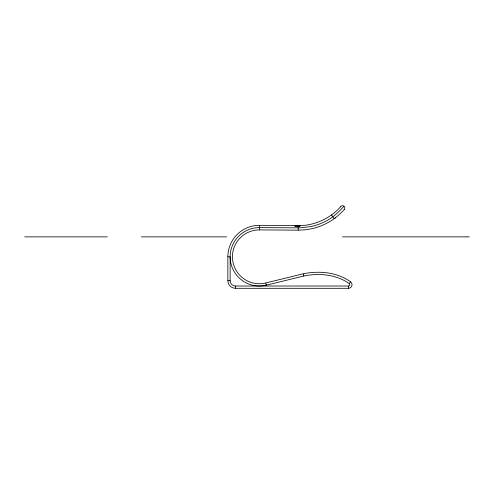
<?xml version="1.0" encoding="UTF-8"?>
<svg xmlns="http://www.w3.org/2000/svg" width="494" height="494" viewBox="0 0 494 494"><rect width="100%" height="100%" fill="white"/><g stroke="black" fill="none" stroke-linecap="round" stroke-linejoin="round"><path stroke-width="0.74" d="M349.246 283.673A1.291 1.291 0 0 1 348.517 286.02L235.471 286.02A5.335 5.335 0 0 1 230.142 280.685L230.142 256.812L227.864 256.812L227.851 280.685A7.62 7.62 0 0 0 235.471 288.305L348.517 288.305A3.575 3.575 0 0 0 350.542 281.79C337.044 272.071 319.235 270.57 303.316 273.781L265.753 282.963A26.923 26.923 0 0 1 232.606 259.949A26.923 26.923 0 0 1 259.529 229.895L259.56 225.332L298.345 225.591L298.357 226.338M344.207 209.549C338.816 215.687 332.166 220.713 324.793 224.233A60.719 60.719 0 0 1 311.393 228.802L304.835 229.846L298.197 230.161L298.228 225.597L298.747 225.591M350.37 282.025L349.227 283.655A40.829 40.829 0 0 0 344.849 280.864C332.443 274.047 317.481 273.268 303.816 276.016L266.297 285.18A29.208 29.208 0 0 1 230.34 260.214A29.208 29.208 0 0 1 259.548 227.611L299.815 227.864L310.917 226.567A58.434 58.434 0 0 0 323.805 222.17C331.653 218.601 338.199 212.784 343.843 206.362A15.221 3.032 -38.1 0 0 343.744 206.418M344.219 209.536L344.232 209.524A2.285 2.285 0 0 0 344.052 206.257A2.285 2.285 0 0 0 340.823 206.473M340.767 206.535C330.844 218.175 314.172 225.783 299.117 225.591M335.494 217.681L335.173 217.928M299.327 226.338L299.327 225.585L299.679 225.579M298.833 225.591L298.833 226.338M298.975 225.591L298.456 225.591M24.7 236.873L107.297 236.873M141.389 236.873L226.61 236.873M342.472 236.873L466.861 236.873M467.015 236.873L469.238 236.873M227.864 280.685L230.142 280.685M259.529 229.895L298.197 230.161M331.517 214.952L334.185 218.644A14.468 3.464 -35.9 0 0 335.068 218.039M266.297 285.18L265.821 283.247M266.186 284.723L266.266 285.057M303.378 274.071L303.816 276.016M348.517 286.02L348.517 288.298M299.969 225.573L299.969 226.338M299.617 225.585L299.617 226.338M299.049 225.591L299.049 226.338M297.944 225.585L297.944 226.338M297.666 225.585L297.666 226.338M297.24 225.585L297.24 226.338M296.882 225.579L296.962 226.338M296.524 225.579L296.536 226.338M296.295 225.579L296.295 226.338M295.85 225.573L295.85 226.338M295.745 225.573L295.745 226.338M295.56 225.573L295.56 226.338M295.474 225.573L295.474 226.338M295.393 225.573L295.393 226.338M294.838 225.567L294.838 226.338M235.471 286.02L235.471 288.298M227.851 256.812A31.493 31.493 0 0 1 259.56 225.326"/></g></svg>
